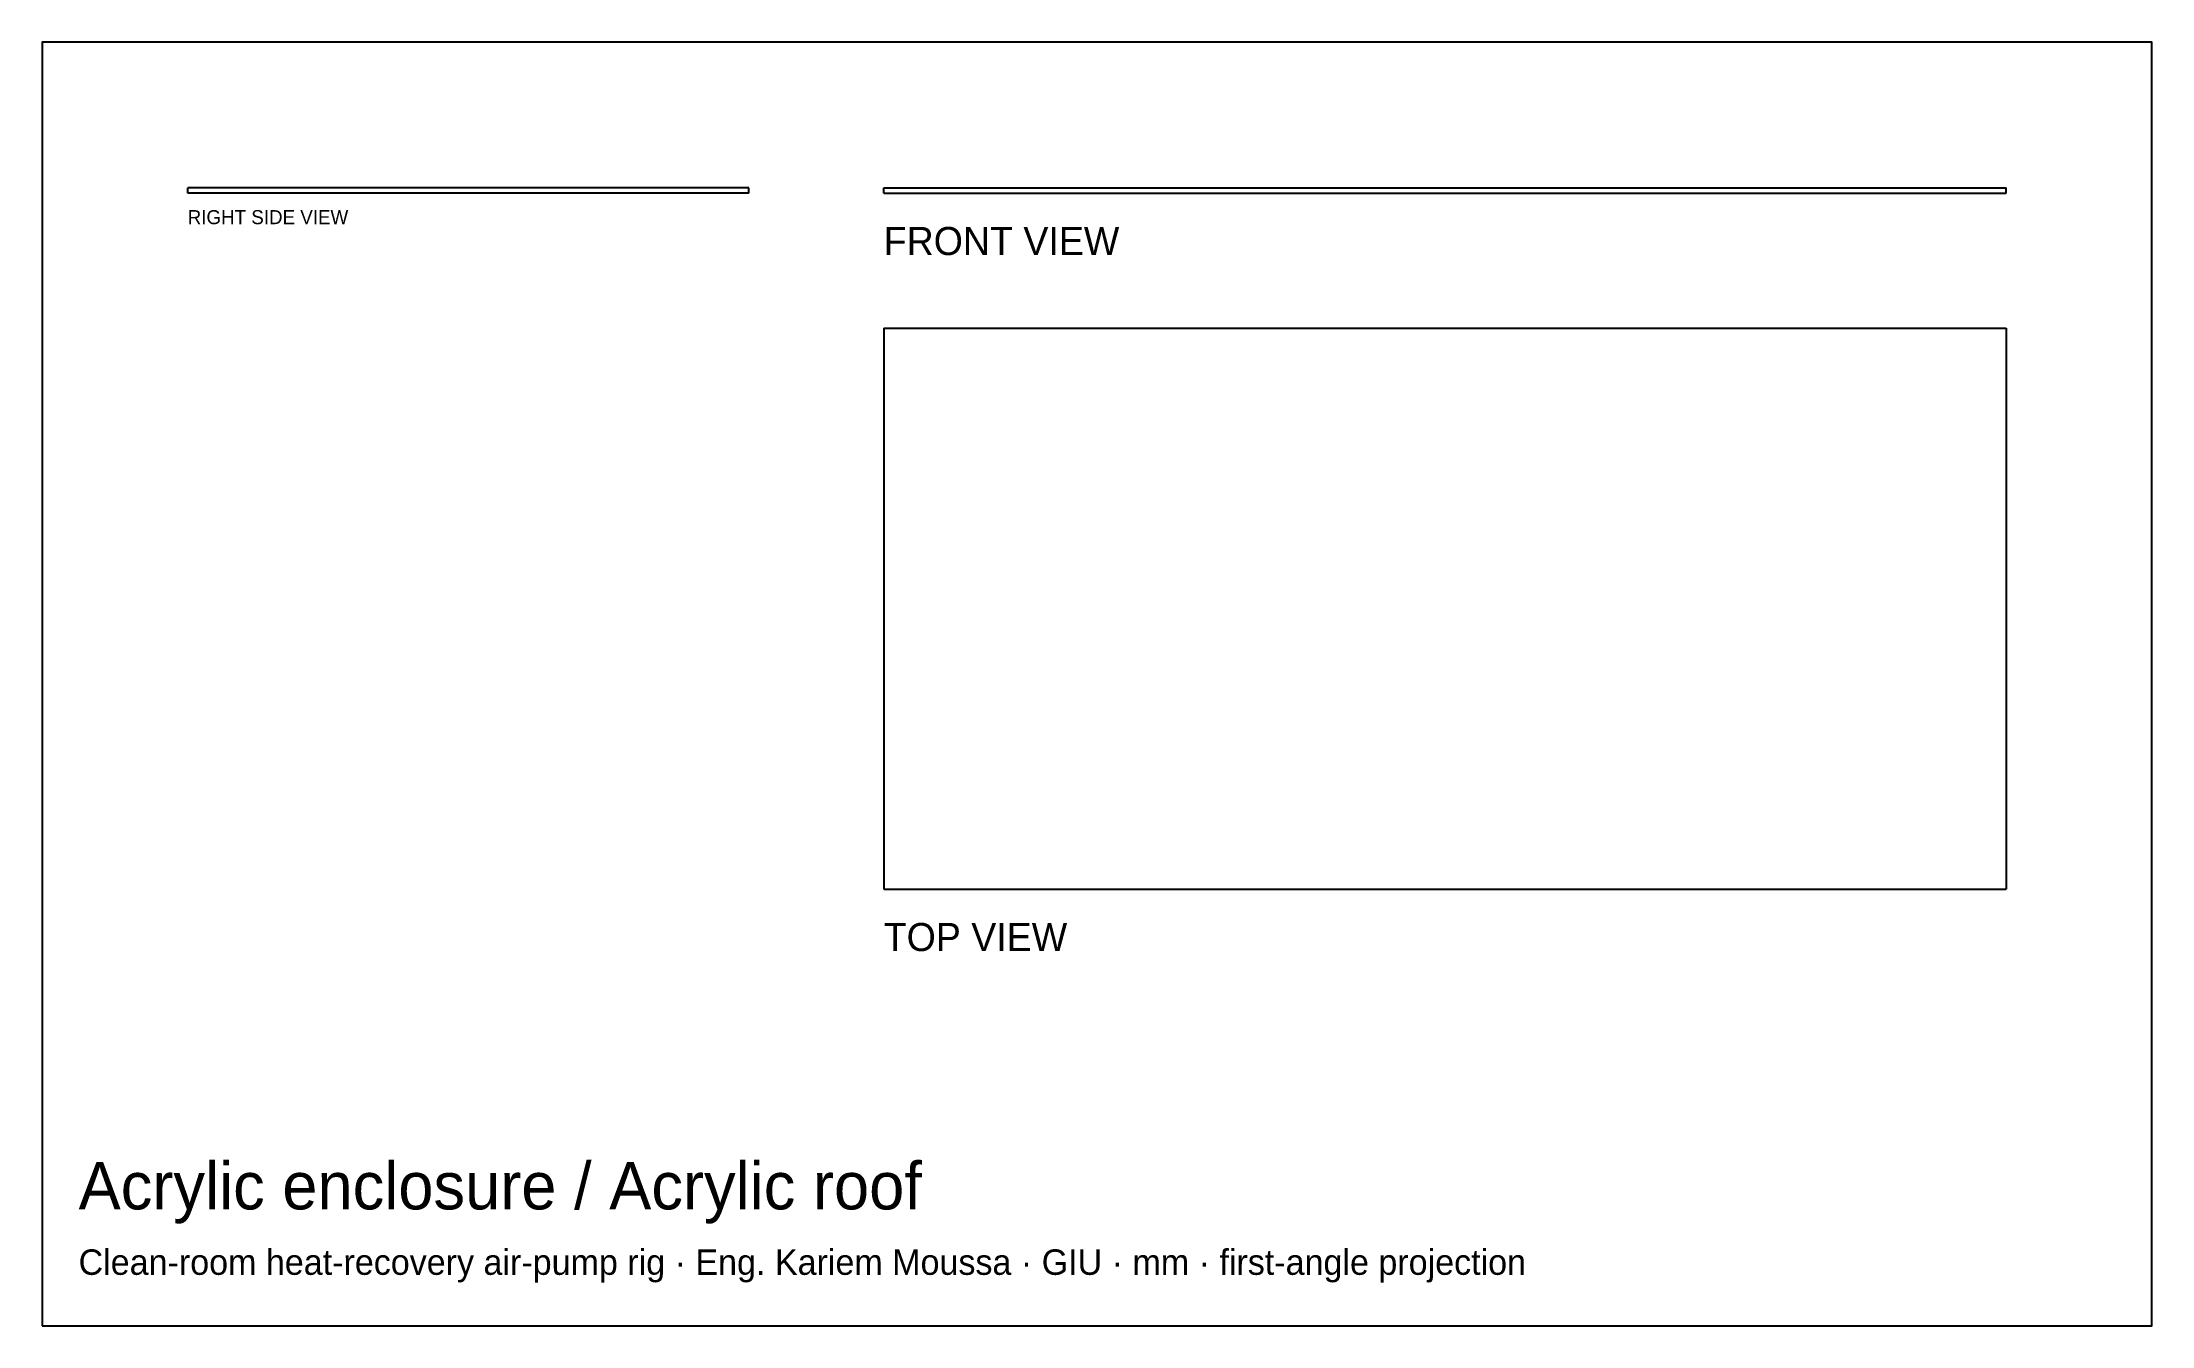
# Model space of a CAD drawing. Header units: millimetres. Extents: x -1250 to 630, y -514 to 630.
import ezdxf

# ---------------------------------------------------------------- set-up
doc = ezdxf.new("R2010")
doc.units = ezdxf.units.MM
for name, color, linetype in [('BORDER', 7, 'Continuous'), ('HIDDEN', 8, 'Continuous'), ('TEXT', 5, 'Continuous'), ('VISIBLE', 7, 'Continuous')]:
    doc.layers.add(name, color=color, linetype=linetype)

msp = doc.modelspace()

# ---------------------------------------------------------------- linework, layer by layer
at = {"layer": 'BORDER'}
msp.add_lwpolyline([(-1249.6, -513.8), (629.6, -513.8), (629.6, 629.6), (-1249.6, 629.6)], close=True, dxfattribs=at)
at = {"layer": 'HIDDEN'}
for points in [[(-620, 500), (-1120, 500)], [(-1120, 495), (-1120, 500)], [(-620, 495), (-1120, 495)], [(-620, 495), (-620, 500)], [(-500, 500), (500, 500)], [(-500, 495), (-500, 500)], [(-500, 495), (500, 495)], [(500, 495), (500, 500)], [(-500, 375), (500, 375)], [(-500, 375), (-500, -125)], [(500, 375), (500, -125)], [(-500, -125), (500, -125)]]:
    msp.add_lwpolyline(points, dxfattribs=at)
at = {"layer": 'VISIBLE'}
for points in [[(-620, 500), (-1120, 500)], [(-1120, 495), (-1120, 500)], [(-620, 495), (-1120, 495)], [(-620, 495), (-620, 500)], [(-500, 500), (500, 500)], [(-500, 495), (-500, 500)], [(-500, 495), (500, 495)], [(500, 495), (500, 500)], [(-500, 375), (500, 375)], [(-500, 375), (-500, -125)], [(500, 375), (500, -125)], [(-500, -125), (500, -125)]]:
    msp.add_lwpolyline(points, dxfattribs=at)

# ---------------------------------------------------------------- texts
at = {"layer": 'TEXT'}
for s, height, p in [('RIGHT SIDE VIEW', 12.5, (-1120, 467.5)), ('FRONT VIEW', 25, (-500, 440)), ('TOP VIEW', 25, (-500, -180)), ('Acrylic enclosure / Acrylic roof', 42.12, (-1217.2, -410.1)), ('Clean-room heat-recovery air-pump rig · Eng. Kariem Moussa · GIU · mm · first-angle projection', 22.68, (-1217.2, -468.4))]:
    msp.add_text(s, height=height, dxfattribs=at).set_placement(p)

doc.saveas('drawing.dxf')
